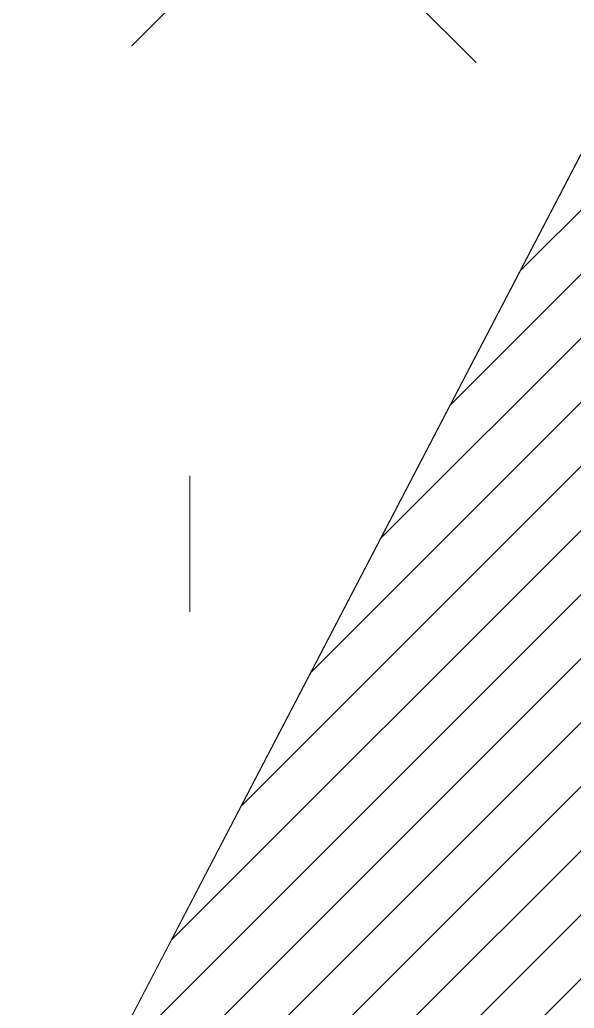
# Model space of a CAD drawing. Header units: metres. Extents: x -207 to 292, y -187 to 169.
# Drawn here: x -71.36 to -67.47, y -122.41 to -115.48 of the extents above; entities that cross this region are included whole.
import ezdxf

# ---------------------------------------------------------------- set-up
doc = ezdxf.new("R2010")
doc.units = ezdxf.units.M
for name, color, linetype, lineweight in [('A-FLOR', 7, 'Continuous', 9), ('ACHURADO', 7, 'Continuous', 9), ('C-BLDG-PADS', 7, 'Continuous', 9), ('C-TOPO', 7, 'Continuous', 9)]:
    doc.layers.add(name, color=color, linetype=linetype, lineweight=lineweight)
doc.layers.add('PR10-ARQ-PL-001-Emplazamiento-C-1_dwg', color=7, linetype='Continuous', lineweight=9, true_color=0x767676)

# ---------------------------------------------------------------- blocks, each defined once
blk = doc.blocks.new('YADRAN_LASQUEMAS_ARQ_MO_003_ESTANQUE CABECERA_rvt-1-PLANTA EMPLAZAMIENTO ACTUALIZADO')
at = {"layer": 'A-FLOR'}
for p, q in [((-71.3128, -123.8816), (-66.3107, -114.2856)), ((-66.3107, -114.2856), (-71.3128, -123.8816))]:
    blk.add_line(p, q, dxfattribs=at)
blk = doc.blocks.new('PR10-ARQ-PL-001-Emplazamiento-C-1_dwg-674643-PLANTA EMPLAZAMIENTO ACTUALIZADO')
at = {"lineweight": 9, "true_color": 0x0000ff}
h = blk.add_hatch(dxfattribs=at)
h.set_pattern_fill('FP_4', color=5, style=0, pattern_type=2)
h.set_pattern_definition([(45, (0, 0), (-0.2245064, 0.2245064), [])])
h.paths.add_polyline_path([(-53.8168, -136.9334), (-51.1945, -131.9029), (-52.521, -131.2354), (-51.2911, -128.657), (-53.7658, -127.4636), (-47.7694, -115.9256), (-49.3712, -115.0845), (-48.2318, -112.8217), (-60.8341, -106.2047), (-61.9735, -108.4675), (-63.2229, -107.8115), (-67.3105, -115.9296), (-67.198, -115.9878), (-71.3128, -123.8816), (-68.5743, -125.3091), (-70.1859, -128.4007), (-58.3025, -134.5952)])
at = {"layer": 'ACHURADO'}
h = blk.add_hatch(dxfattribs=at)
h.set_pattern_fill('FP_1', color=256, style=0, pattern_type=2)
h.set_pattern_definition([(90, (-655750.258, -5498481.082), (-3.592, 3.592), [0.9525, -6.232]), (45, (-655750.258, -5498481.082), (-3.5921024484, 3.5921024484), [0.9525, -4.127]), (135, (-655750.258, -5498481.082), (-3.5921024484, -3.5921024484), [0.9525, -4.127])])
h.paths.add_polyline_path([(-70.6442, -134.5395), (-73.7436, -131.908), (-75.3027, -123.0097), (-71.0234, -122.2599), (-67.2268, -118.2866), (-66.2712, -116.4669), (-67.3105, -115.9296), (-63.2229, -107.8115), (-61.9735, -108.4675), (-60.8341, -106.2047), (-48.2318, -112.8217), (-49.3712, -115.0845), (-47.2991, -116.1725), (-43.3023, -108.5606), (-42.7594, -106.0136), (-42.1754, -104.9008), (-45.8261, -103.256), (-40.8843, -91.6464), (-90.1519, -72.1131), (-89.8759, -71.4629), (-40.008, -91.2874), (-44.9502, -102.9276), (-41.8699, -104.3188), (-39.0777, -98.9988), (-32.3905, -95.9355), (-32.3969, -95.644), (-32.416, -95.353), (-32.4478, -95.0631), (-32.4923, -94.7749), (-32.5493, -94.4889), (-32.6188, -94.2057), (-32.7006, -93.9258), (-32.7945, -93.6497), (-32.9004, -93.378), (-33.0181, -93.1112), (-33.1473, -92.8497), (-33.2879, -92.5942), (-33.4395, -92.3451), (-33.6018, -92.1028), (-33.7746, -91.8679), (-33.9574, -91.6407), (-34.1501, -91.4218), (-34.3521, -91.2115), (-34.5631, -91.0102), (-34.7827, -90.8183), (-35.0105, -90.6362), (-35.246, -90.4643), (-59.1192, -80.1137), (-68.8001, -76.3127), (-68.9406, -76.6765), (-68.7875, -76.7356), (-68.9568, -77.1741), (-69.3253, -77.0318), (-69.1559, -76.5933), (-68.9571, -76.251), (-90.056, -67.967), (-91.0316, -70.4234), (-94.0857, -119.1647), (-83.1667, -127.7404)])
at = {"lineweight": 9, "flags": 128}
blk.add_lwpolyline([(-49.1905, -114.7257), (-48.2318, -112.8217), (-60.8341, -106.2047), (-61.9735, -108.4675), (-63.2229, -107.8115), (-67.3105, -115.9296), (-67.198, -115.9878), (-71.3128, -123.8816), (-68.5759, -125.3082)], dxfattribs=at)
at = {"layer": 'C-BLDG-PADS', "flags": 128}
blk.add_lwpolyline([(-68.5759, -125.3082), (-71.3128, -123.8816), (-66.3655, -114.3906), (-50.9358, -122.0182)], dxfattribs=at)
at = {"layer": 'C-TOPO', "flags": 128}
for points in [[(-68.5759, -125.3082), (-68.9086, -125.1348), (-69.6746, -124.7355), (-70.1454, -124.4901), (-70.7221, -124.1895), (-71.3128, -123.8816), (-71.1376, -123.5455), (-70.6771, -122.6619), (-70.6398, -122.5904), (-70.4561, -122.238), (-70.2348, -121.8135), (-69.7929, -120.9657), (-69.2537, -119.9313), (-68.7652, -118.9943), (-67.2328, -116.0544), (-66.7506, -115.1294)], [(-53.7637, -127.4596), (-50.9358, -122.0182), (-66.3655, -114.3906), (-71.3128, -123.8816)], [(-70.6398, -122.5904), (-70.4561, -122.238), (-70.2348, -121.8135), (-69.7929, -120.9657), (-69.2537, -119.9313), (-68.7652, -118.9943), (-67.2328, -116.0544), (-66.7506, -115.1294)], [(-66.7506, -115.1294), (-67.2328, -116.0544), (-68.7652, -118.9943), (-69.2537, -119.9313), (-69.7929, -120.9657), (-70.2348, -121.8135), (-70.4561, -122.238), (-70.6398, -122.5904)], [(-70.6398, -122.5904), (-70.4561, -122.238), (-70.2348, -121.8135), (-69.7929, -120.9657), (-69.2537, -119.9313), (-68.7652, -118.9943), (-67.2328, -116.0544), (-66.7506, -115.1294)], [(-66.7506, -115.1294), (-67.2328, -116.0544), (-68.7652, -118.9943), (-69.2537, -119.9313), (-69.7929, -120.9657), (-70.2348, -121.8135), (-70.4561, -122.238), (-70.6398, -122.5904)]]:
    blk.add_lwpolyline(points, dxfattribs=at)

msp = doc.modelspace()

# ---------------------------------------------------------------- linework, layer by layer
at = {"layer": 'C-BLDG-PADS'}
msp.add_line((-71.3128, -123.8816), (-66.3655, -114.3906), dxfattribs=at)
at = {"layer": 'C-TOPO'}
for p, q in [((-66.3655, -114.3906), (-71.3128, -123.8816)), ((-68.7652, -118.9943), (-67.2328, -116.0544)), ((-67.2328, -116.0544), (-68.7652, -118.9943)), ((-67.2328, -116.0544), (-68.7652, -118.9943)), ((-67.2328, -116.0544), (-68.7652, -118.9943)), ((-67.2328, -116.0544), (-68.7652, -118.9943)), ((-69.2537, -119.9313), (-68.7652, -118.9943)), ((-68.7652, -118.9943), (-69.2537, -119.9313)), ((-68.7652, -118.9943), (-69.2537, -119.9313)), ((-68.7652, -118.9943), (-69.2537, -119.9313)), ((-68.7652, -118.9943), (-69.2537, -119.9313)), ((-69.7929, -120.9657), (-69.2537, -119.9313)), ((-69.2537, -119.9313), (-69.7929, -120.9657)), ((-69.2537, -119.9313), (-69.7929, -120.9657)), ((-69.2537, -119.9313), (-69.7929, -120.9657)), ((-69.2537, -119.9313), (-69.7929, -120.9657)), ((-70.2348, -121.8135), (-69.7929, -120.9657)), ((-69.7929, -120.9657), (-70.2348, -121.8135)), ((-69.7929, -120.9657), (-70.2348, -121.8135)), ((-69.7929, -120.9657), (-70.2348, -121.8135)), ((-69.7929, -120.9657), (-70.2348, -121.8135)), ((-70.4561, -122.238), (-70.2348, -121.8135)), ((-70.2348, -121.8135), (-70.4561, -122.238)), ((-70.2348, -121.8135), (-70.4561, -122.238)), ((-70.2348, -121.8135), (-70.4561, -122.238)), ((-70.2348, -121.8135), (-70.4561, -122.238)), ((-70.6398, -122.5904), (-70.4561, -122.238)), ((-70.4561, -122.238), (-70.6398, -122.5904)), ((-70.4561, -122.238), (-70.6398, -122.5904)), ((-70.4561, -122.238), (-70.6398, -122.5904)), ((-70.4561, -122.238), (-70.6398, -122.5904))]:
    msp.add_line(p, q, dxfattribs=at)

# ---------------------------------------------------------------- block references
at = {"lineweight": 5}
msp.add_blockref('YADRAN_LASQUEMAS_ARQ_MO_003_ESTANQUE CABECERA_rvt-1-PLANTA EMPLAZAMIENTO ACTUALIZADO', (0, 0), dxfattribs=at)
at = {"layer": 'PR10-ARQ-PL-001-Emplazamiento-C-1_dwg', "color": 7}
msp.add_blockref('PR10-ARQ-PL-001-Emplazamiento-C-1_dwg-674643-PLANTA EMPLAZAMIENTO ACTUALIZADO', (0, 0), dxfattribs=at)

doc.saveas('drawing.dxf')
